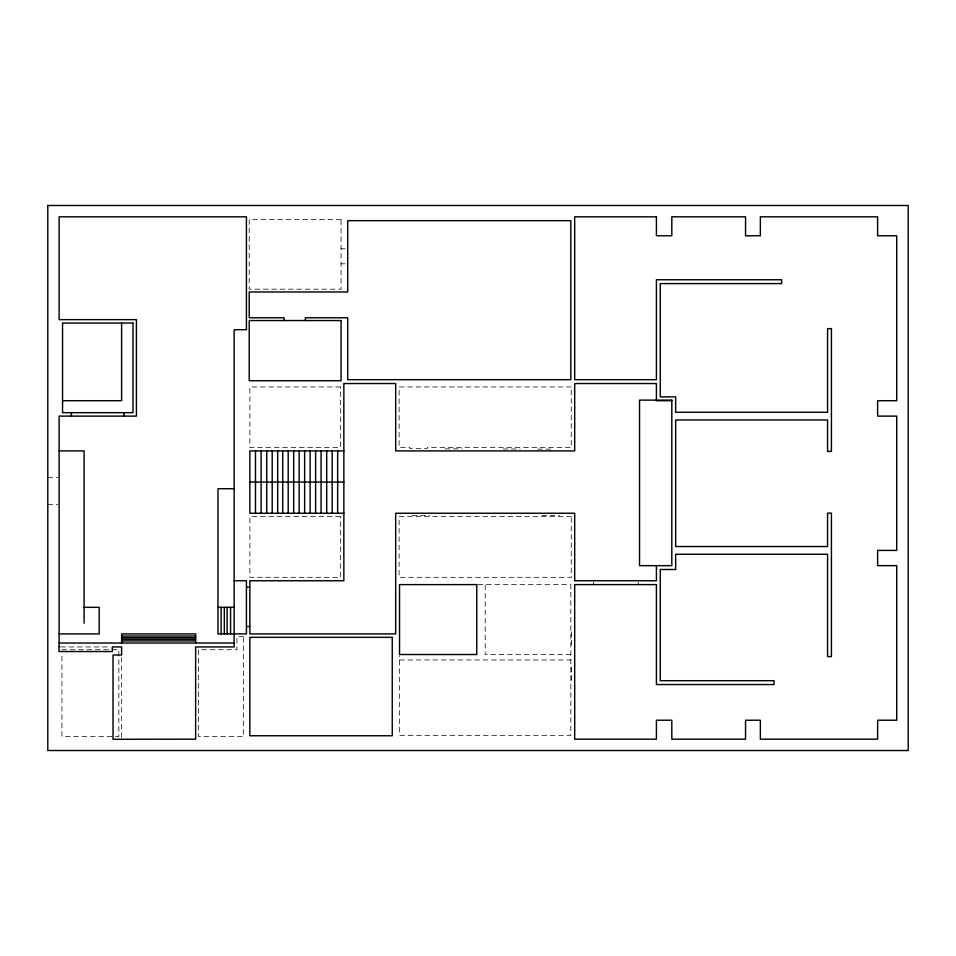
<?xml version="1.0" encoding="UTF-8"?>
<svg xmlns="http://www.w3.org/2000/svg" width="956" height="956" viewBox="0 0 956 956"><rect width="100%" height="100%" fill="white"/><g stroke="black" fill="none" stroke-linecap="round" stroke-linejoin="round"><path stroke-width="0.72" stroke-dasharray="4.78 3.58" d="M341.065 248.763L345.056 248.763M341.065 263.82L345.056 263.82M445.042 448.83L462.357 448.83M503.071 448.985L520.172 448.985M537.583 449.129L554.205 449.129M47.8 477.677L57.718 477.677M47.8 504.421L57.718 504.421M412.335 515.463L429.841 515.463M541.98 515.463L559.475 515.463M478.155 584.606L570.828 584.606L570.828 735.331L399.536 735.331L399.536 655.876M60.622 646.937L109.713 646.937M61.925 649.722L118.831 649.722L118.831 736.395L61.925 736.395L61.925 654.131M570.828 654.513L485.182 654.513L485.182 584.606M399.536 659.963L570.828 659.963M638.202 582.037L638.202 584.606M593.365 582.037L593.365 584.606M571.425 631.713L571.425 647.284M571.425 667.157L571.425 683.038M121.615 657.358L121.615 737.697M341.065 219.605L249.217 219.605L249.217 289.19L341.065 289.19L341.065 219.605M340.432 386.965L249.851 386.965L249.851 447.48L340.432 447.48L340.432 386.965M571.258 386.965L399.106 386.965L399.106 447.48L409.873 447.48L409.873 448.663L427.201 448.663L427.201 447.48L571.258 447.48L571.258 386.965M340.432 516.658L249.851 516.658L249.851 577.328L340.432 577.328L340.432 516.658M571.258 516.658L399.106 516.658L399.106 577.328L571.258 577.328L571.258 516.658M243.649 636.696L236.933 636.696L236.933 649.722L198.43 649.722L198.43 736.395L243.649 736.395L243.649 636.696"/><path stroke-width="1.43" d="M62.558 400.707L121.615 400.707L121.615 323.056M671.817 400.707L656.413 400.707L656.413 383.535L574.687 383.535L574.687 450.909L395.676 450.909L395.676 383.535L343.861 383.535L343.861 580.758L249.851 580.758L249.851 633.912L395.676 633.912L395.676 513.241L574.687 513.241L574.687 580.758L656.413 580.758L656.413 565.653M59.129 450.909L84.092 450.909L84.092 623.169M343.861 450.909L249.851 450.909L249.851 513.241L343.861 513.241M249.851 482.075L343.861 482.075M234.148 488.731L217.968 488.731L217.968 633.912L246.433 633.912L246.433 580.758L234.148 580.758M246.433 587.02L249.851 587.02M84.092 607.335L99.185 607.335L99.185 633.912L59.129 633.912M217.968 607.335L234.148 607.335M246.433 626.527L249.851 626.527M121.615 636.039L195.645 636.039M121.615 637.712L195.645 637.712M121.615 639.313L195.645 639.313M121.615 640.926L195.645 640.926M59.129 643.018L234.148 643.018M337.659 450.909L337.659 513.241M332.174 450.909L332.174 513.241M326.701 450.909L326.701 513.241M321.073 450.909L321.073 513.241M315.6 450.909L315.6 513.241M310.114 450.909L310.114 513.241M305.37 320.547L305.37 317.762L347.709 317.762L347.709 379.687L570.828 379.687L570.828 220.669L347.709 220.669L347.709 291.974L249.217 291.974L249.217 317.762L284.135 317.762L284.135 320.547M304.641 450.909L304.641 513.241M299.156 450.909L299.156 513.241M293.683 450.909L293.683 513.241M288.198 450.909L288.198 513.241M282.725 450.909L282.725 513.241M277.694 450.909L277.694 513.241M272.209 450.909L272.209 513.241M266.736 450.909L266.736 513.241M261.108 450.909L261.108 513.241M255.479 450.909L255.479 513.241M230.575 607.335L230.575 633.912M227.098 607.335L227.098 633.912M224.325 607.335L224.325 633.912M221.147 607.335L221.147 633.912M195.645 643.018L195.645 633.912L121.615 633.912L121.615 643.018M124.161 412.681L124.161 416.111M71.401 412.681L71.401 416.111M47.812 205.48L47.8 750.52L908.2 750.52L908.2 205.48L47.812 205.48M59.129 646.937L59.009 651.526L112.306 651.526L112.306 646.937L121.615 646.937L121.615 655.015L113.023 655.015L113.023 739.263L195.645 739.179L195.645 646.937L234.148 646.937L234.148 329.712L246.433 329.712L246.433 216.821L59.129 216.821L59.129 319.627L136.421 319.627L136.421 416.111L59.129 416.111L59.129 646.937M656.413 216.821L574.687 216.821L574.687 379.687L656.413 379.687L656.413 279.75L781.673 279.75L781.673 283.597L660.261 283.597L660.261 396.86L675.665 396.86L675.665 412.263L827.573 412.263L827.573 328.625L831.421 328.625L831.421 451.423L827.573 451.423L827.573 419.959L675.665 419.959L675.665 546.545L827.573 546.545L827.573 513.109L831.421 513.109L831.421 656.593L827.573 656.593L827.573 554.253L675.665 554.253L675.665 569.501L660.261 569.501L660.261 680.696L774.049 680.696L774.049 684.544L656.413 684.544L656.413 584.606L574.687 584.606L574.687 739.179L656.413 739.179L656.413 720.227L671.817 720.227L671.817 739.179L745.549 739.179L745.549 720.227L760.355 720.227L760.355 739.179L877.62 739.179L877.62 720.227L896.716 720.227L896.716 565.653L877.62 565.653L877.62 550.405L896.716 550.405L896.716 416.111L877.62 416.111L877.62 400.707L896.716 400.707L896.716 235.774L877.62 235.774L877.62 216.821L760.355 216.821L760.355 235.774L745.549 235.774L745.549 216.821L671.817 216.821L671.817 235.774L656.413 235.774L656.413 216.821M341.065 320.547L249.217 320.547L249.217 380.751L341.065 380.751L341.065 320.547M132.992 323.056L62.558 323.056L62.558 412.681L132.992 412.681L132.992 323.056M671.817 400.122L639.54 400.122L639.54 565.653L671.817 565.653L671.817 400.122M476.757 584.606L399.536 584.606L399.536 654.513L476.757 654.513L476.757 584.606M392.259 637.329L249.851 637.329L249.851 735.762L392.259 735.762L392.259 637.329"/></g></svg>
